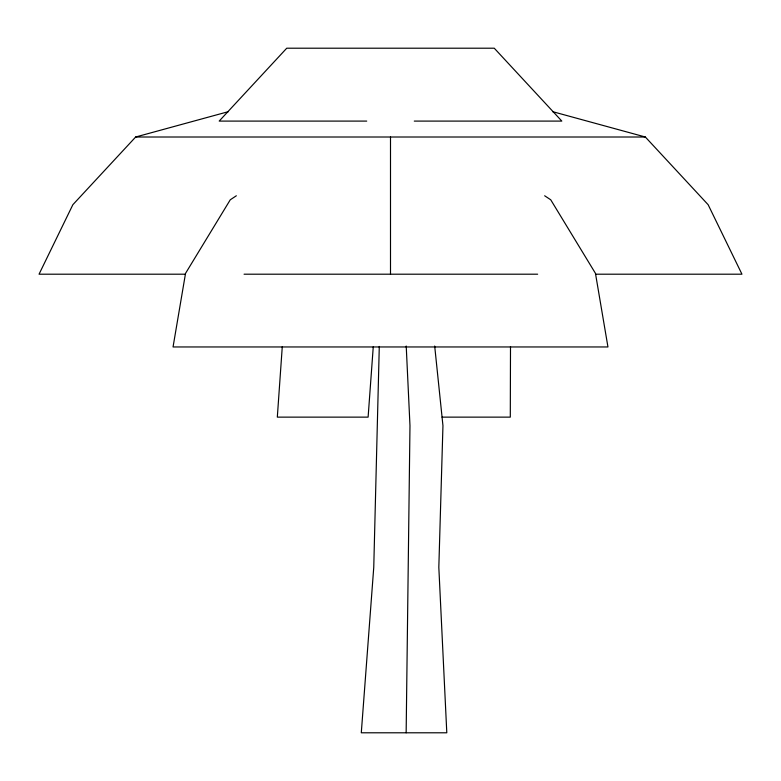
<?xml version="1.0" encoding="UTF-8"?>
<svg xmlns="http://www.w3.org/2000/svg" width="781" height="781" viewBox="0 0 781 781"><rect width="100%" height="100%" fill="white"/><g stroke="black" fill="none" stroke-linecap="round" stroke-linejoin="round"><path stroke-width="1.17" d="M510.501 346.52L510.296 417.132L442.026 417.132M406.149 732.793L409.976 425.713L406.218 346.032M379.283 346.442L373.757 567.328L361.291 732.793L446.8 732.793L438.824 567.328L442.954 425.713L434.685 346.032M282.273 346.725L277.323 417.132L368.115 417.132L373.259 346.784M228.433 111.644L135.66 137.007L72.858 204.71L39.05 274.199L185.487 274.199M236.35 195.767L230.268 199.79L185.536 273.37L173.05 346.959L607.95 346.959L595.464 273.37L550.732 199.79L544.65 195.767M366.719 121.094L219.178 121.094L286.744 48.207L494.256 48.207L561.822 121.094L414.281 121.094M135.66 137.007L645.34 137.007L708.142 204.71L741.95 274.199L595.512 274.199M244.062 274.199L537.65 274.199M552.567 111.644L645.34 137.007M390.5 137.007L390.5 274.199"/></g></svg>
